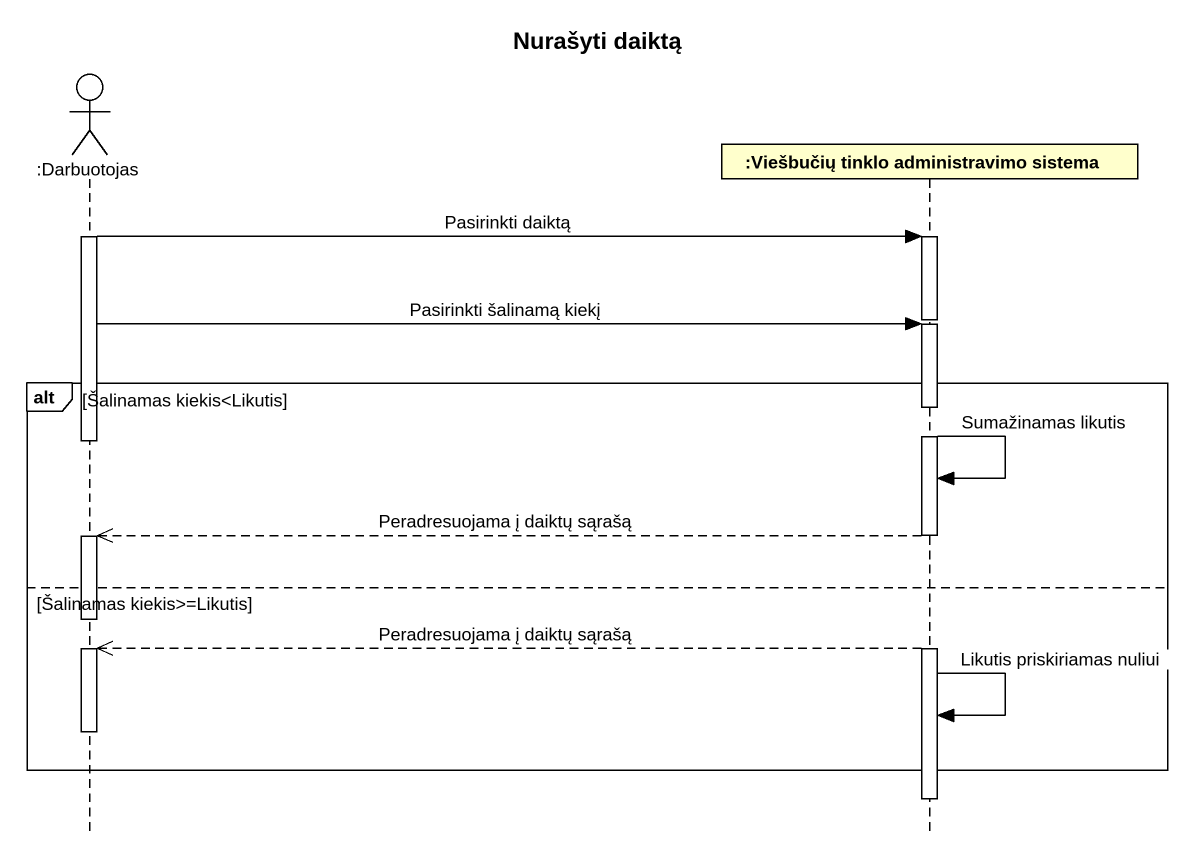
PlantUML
@startuml
title Nurašyti daiktą
hide footbox
actor ":Darbuotojas" as Darbuotojas
participant ":Viešbučių tinklo administravimo sistema" as Viešbučių_tinklo

activate Darbuotojas
Darbuotojas -> Viešbučių_tinklo : Pasirinkti daiktą
activate Viešbučių_tinklo
deactivate Viešbučių_tinklo
Darbuotojas -> Viešbučių_tinklo : Pasirinkti šalinamą kiekį
activate Viešbučių_tinklo
alt Šalinamas kiekis<Likutis
  deactivate Darbuotojas
  Viešbučių_tinklo -> Viešbučių_tinklo : Sumažinamas likutis
  Viešbučių_tinklo -->> Darbuotojas : Peradresuojama į daiktų sąrašą
  activate Darbuotojas
else Šalinamas kiekis>=Likutis
  deactivate Darbuotojas
  Viešbučių_tinklo -->> Darbuotojas : Peradresuojama į daiktų sąrašą
  activate Darbuotojas
  Viešbučių_tinklo -> Viešbučių_tinklo : Likutis priskiriamas nuliui
  deactivate Darbuotojas
end
deactivate Viešbučių_tinklo
@enduml
